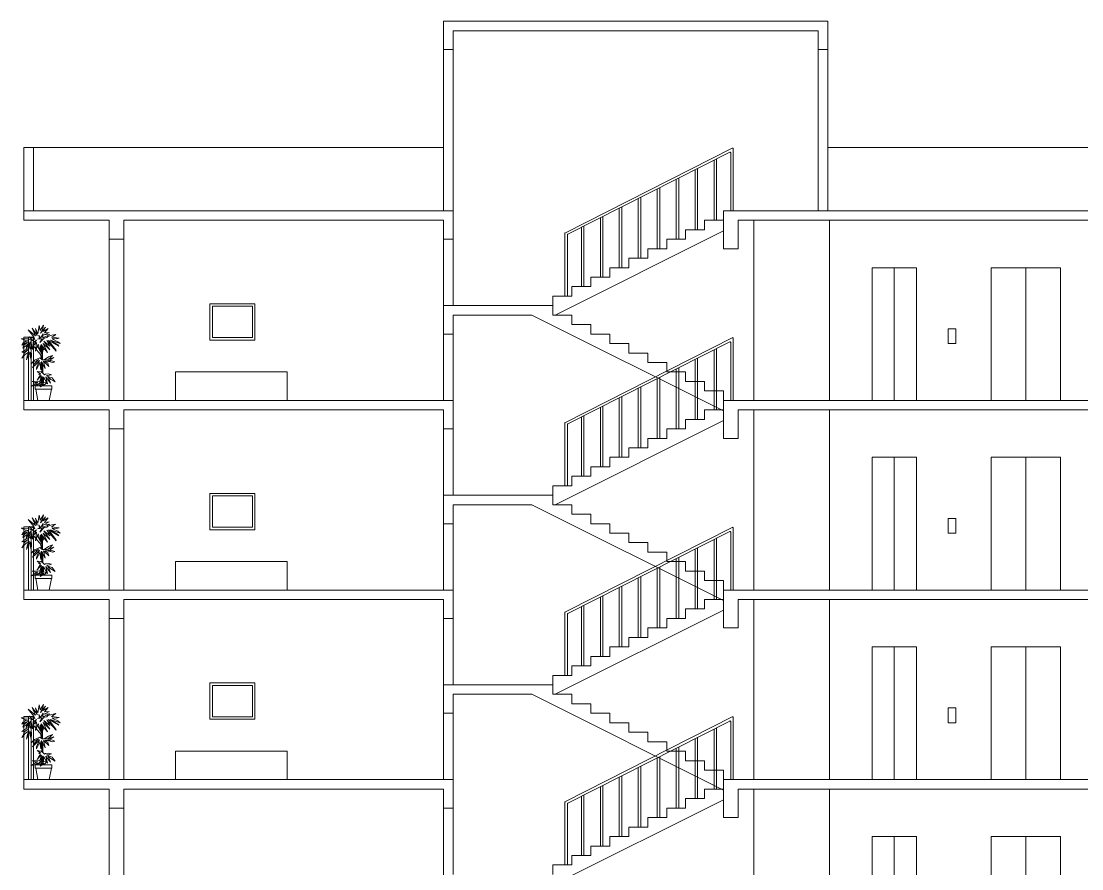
# Model space of a CAD drawing. Header units: inches. Extents: x 1090 to 1325, y 2 to 154.
# Drawn here: x 1288.88 to 1305.67, y 140.8 to 154.21 of the extents above; entities that cross this region are included whole.
import ezdxf

# ---------------------------------------------------------------- set-up
doc = ezdxf.new("R2010")
doc.units = ezdxf.units.IN
doc.header["$MEASUREMENT"] = 0
for name, color, linetype, lineweight in [('elev 1', 252, 'Continuous', 9), ('elev 2', 251, 'Continuous', 13), ('FUR', 250, 'Continuous', 9), ('walls', 250, 'Continuous', 18)]:
    doc.layers.add(name, color=color, linetype=linetype, lineweight=lineweight)
doc.layers.add('TREE', color=104, linetype='Continuous', lineweight=5, transparency=0.2)

msp = doc.modelspace()

# ---------------------------------------------------------------- linework, layer by layer
at = {"layer": 'elev 1'}
for p, q in [((1300.14, 152.205), (1297.497, 150.866)), ((1300.1, 152.14), (1297.537, 150.841)), ((1300.115, 151.213), (1300.115, 152.131)), ((1300.155, 151.213), (1300.155, 152.196)), ((1299.851, 151.063), (1299.851, 152.014)), ((1299.891, 151.063), (1299.891, 152.034)), ((1299.551, 150.913), (1299.551, 151.862)), ((1299.591, 150.913), (1299.591, 151.882)), ((1299.251, 150.763), (1299.251, 151.71)), ((1299.291, 150.763), (1299.291, 151.73)), ((1298.691, 150.463), (1298.691, 151.426)), ((1298.951, 150.613), (1298.951, 151.558)), ((1298.991, 150.613), (1298.991, 151.578)), ((1298.351, 150.313), (1298.351, 151.254)), ((1298.391, 150.313), (1298.391, 151.274)), ((1298.651, 150.463), (1298.651, 151.406)), ((1298.051, 150.163), (1298.051, 151.102)), ((1298.091, 150.163), (1298.091, 151.122)), ((1300, 151.063), (1300, 151.213)), ((1297.751, 150.013), (1297.751, 150.95)), ((1297.791, 150.013), (1297.791, 150.97)), ((1299.701, 150.913), (1299.701, 151.063)), ((1299.701, 151.063), (1300, 151.063)), ((1300.48, 151.063), (1300.48, 148.213)), ((1301.68, 151.063), (1301.68, 148.213)), ((1300, 150.894), (1297.337, 149.563)), ((1297.491, 149.863), (1297.491, 150.857)), ((1297.531, 149.863), (1297.531, 150.832)), ((1299.101, 150.613), (1299.101, 150.763)), ((1299.101, 150.763), (1299.401, 150.763)), ((1299.401, 150.763), (1299.401, 150.913)), ((1299.401, 150.913), (1299.701, 150.913)), ((1298.801, 150.463), (1298.801, 150.613)), ((1298.801, 150.613), (1299.101, 150.613)), ((1298.501, 150.313), (1298.501, 150.463)), ((1298.501, 150.463), (1298.801, 150.463)), ((1298.201, 150.163), (1298.201, 150.313)), ((1298.201, 150.313), (1298.501, 150.313)), ((1302.703, 150.313), (1302.703, 148.213)), ((1304.787, 150.313), (1304.787, 148.213)), ((1297.901, 150.013), (1297.901, 150.163)), ((1297.901, 150.163), (1298.201, 150.163)), ((1297.601, 149.863), (1297.601, 150.013)), ((1297.601, 150.013), (1297.901, 150.013)), ((1297.301, 149.713), (1297.301, 149.863)), ((1297.301, 149.863), (1297.601, 149.863)), ((1289.002, 149.213), (1289.002, 148.213)), ((1289.042, 149.213), (1289.042, 148.213)), ((1300.14, 149.205), (1297.497, 147.866)), ((1300.1, 149.14), (1297.537, 147.841)), ((1300.115, 148.213), (1300.115, 149.131)), ((1300.155, 148.213), (1300.155, 149.196)), ((1299.851, 148.063), (1299.851, 149.014)), ((1299.891, 148.063), (1299.891, 149.034)), ((1299.551, 147.913), (1299.551, 148.862)), ((1299.591, 147.913), (1299.591, 148.882)), ((1298.991, 147.613), (1298.991, 148.578)), ((1299.251, 147.763), (1299.251, 148.71)), ((1299.291, 147.763), (1299.291, 148.73)), ((1298.651, 147.463), (1298.651, 148.406)), ((1298.691, 147.463), (1298.691, 148.426)), ((1298.951, 147.613), (1298.951, 148.558)), ((1298.351, 147.313), (1298.351, 148.254)), ((1298.391, 147.313), (1298.391, 148.274)), ((1298.051, 147.163), (1298.051, 148.102)), ((1298.091, 147.163), (1298.091, 148.122)), ((1299.701, 147.913), (1299.701, 148.063)), ((1299.701, 148.063), (1300, 148.063)), ((1300, 148.063), (1300, 148.213)), ((1300.48, 148.063), (1300.48, 145.213)), ((1301.68, 148.063), (1301.68, 145.213)), ((1300, 147.894), (1297.337, 146.563)), ((1297.751, 147.013), (1297.751, 147.95)), ((1297.791, 147.013), (1297.791, 147.97)), ((1299.401, 147.763), (1299.401, 147.913)), ((1299.401, 147.913), (1299.701, 147.913)), ((1297.491, 146.863), (1297.491, 147.857)), ((1297.531, 146.863), (1297.531, 147.832)), ((1299.101, 147.613), (1299.101, 147.763)), ((1299.101, 147.763), (1299.401, 147.763)), ((1298.801, 147.463), (1298.801, 147.613)), ((1298.801, 147.613), (1299.101, 147.613)), ((1298.501, 147.313), (1298.501, 147.463)), ((1298.501, 147.463), (1298.801, 147.463)), ((1298.201, 147.163), (1298.201, 147.313)), ((1298.201, 147.313), (1298.501, 147.313)), ((1302.703, 147.313), (1302.703, 145.213)), ((1304.787, 147.313), (1304.787, 145.213)), ((1297.901, 147.013), (1297.901, 147.163)), ((1297.901, 147.163), (1298.201, 147.163)), ((1297.601, 146.863), (1297.601, 147.013)), ((1297.601, 147.013), (1297.901, 147.013)), ((1297.301, 146.713), (1297.301, 146.863)), ((1297.301, 146.863), (1297.601, 146.863)), ((1289.002, 146.213), (1289.002, 145.213)), ((1289.042, 146.213), (1289.042, 145.213)), ((1300.14, 146.205), (1297.497, 144.866)), ((1300.1, 146.14), (1297.537, 144.841)), ((1300.115, 145.213), (1300.115, 146.131)), ((1300.155, 145.213), (1300.155, 146.196)), ((1299.591, 144.913), (1299.591, 145.882)), ((1299.851, 145.063), (1299.851, 146.014)), ((1299.891, 145.063), (1299.891, 146.034)), ((1299.251, 144.763), (1299.251, 145.71)), ((1299.291, 144.763), (1299.291, 145.73)), ((1299.551, 144.913), (1299.551, 145.862)), ((1298.951, 144.613), (1298.951, 145.558)), ((1298.991, 144.613), (1298.991, 145.578)), ((1298.651, 144.463), (1298.651, 145.406)), ((1298.691, 144.463), (1298.691, 145.426)), ((1298.351, 144.313), (1298.351, 145.254)), ((1298.391, 144.313), (1298.391, 145.274)), ((1300, 145.063), (1300, 145.213)), ((1298.051, 144.163), (1298.051, 145.102)), ((1298.091, 144.163), (1298.091, 145.122)), ((1299.701, 144.913), (1299.701, 145.063)), ((1299.701, 145.063), (1300, 145.063)), ((1300.48, 145.063), (1300.48, 142.213)), ((1301.68, 145.063), (1301.68, 142.213)), ((1300, 144.894), (1297.337, 143.563)), ((1297.751, 144.013), (1297.751, 144.95)), ((1297.791, 144.013), (1297.791, 144.97)), ((1299.401, 144.763), (1299.401, 144.913)), ((1299.401, 144.913), (1299.701, 144.913)), ((1297.491, 143.863), (1297.491, 144.857)), ((1297.531, 143.863), (1297.531, 144.832)), ((1299.101, 144.613), (1299.101, 144.763)), ((1299.101, 144.763), (1299.401, 144.763)), ((1298.801, 144.463), (1298.801, 144.613)), ((1298.801, 144.613), (1299.101, 144.613)), ((1298.501, 144.313), (1298.501, 144.463)), ((1298.501, 144.463), (1298.801, 144.463)), ((1298.201, 144.163), (1298.201, 144.313)), ((1298.201, 144.313), (1298.501, 144.313)), ((1302.703, 144.313), (1302.703, 142.213)), ((1304.787, 144.313), (1304.787, 142.213)), ((1297.901, 144.013), (1297.901, 144.163)), ((1297.901, 144.163), (1298.201, 144.163)), ((1297.301, 143.713), (1297.301, 143.863)), ((1297.301, 143.863), (1297.601, 143.863)), ((1297.601, 143.863), (1297.601, 144.013)), ((1297.601, 144.013), (1297.901, 144.013)), ((1289.002, 143.213), (1289.002, 142.213)), ((1289.042, 143.213), (1289.042, 142.213)), ((1300.14, 143.205), (1297.497, 141.866)), ((1300.155, 142.213), (1300.155, 143.196)), ((1300.1, 143.14), (1297.537, 141.841)), ((1299.891, 142.063), (1299.891, 143.034)), ((1300.115, 142.213), (1300.115, 143.131)), ((1299.551, 141.913), (1299.551, 142.862)), ((1299.591, 141.913), (1299.591, 142.882)), ((1299.851, 142.063), (1299.851, 143.014)), ((1299.251, 141.763), (1299.251, 142.71)), ((1299.291, 141.763), (1299.291, 142.73)), ((1298.951, 141.613), (1298.951, 142.558)), ((1298.991, 141.613), (1298.991, 142.578)), ((1298.651, 141.463), (1298.651, 142.406)), ((1298.691, 141.463), (1298.691, 142.426)), ((1298.351, 141.313), (1298.351, 142.254)), ((1298.391, 141.313), (1298.391, 142.274)), ((1300, 142.063), (1300, 142.213)), ((1298.051, 141.163), (1298.051, 142.102)), ((1298.091, 141.163), (1298.091, 142.122)), ((1299.701, 141.913), (1299.701, 142.063)), ((1299.701, 142.063), (1300, 142.063)), ((1300.48, 142.063), (1300.48, 139.213)), ((1301.68, 142.063), (1301.68, 139.213)), ((1300, 141.894), (1297.337, 140.563)), ((1297.491, 140.863), (1297.491, 141.857)), ((1297.751, 141.013), (1297.751, 141.95)), ((1297.791, 141.013), (1297.791, 141.97)), ((1299.401, 141.763), (1299.401, 141.913)), ((1299.401, 141.913), (1299.701, 141.913)), ((1297.531, 140.863), (1297.531, 141.832)), ((1299.101, 141.613), (1299.101, 141.763)), ((1299.101, 141.763), (1299.401, 141.763)), ((1298.801, 141.463), (1298.801, 141.613)), ((1298.801, 141.613), (1299.101, 141.613)), ((1298.501, 141.313), (1298.501, 141.463)), ((1298.501, 141.463), (1298.801, 141.463)), ((1298.201, 141.163), (1298.201, 141.313)), ((1298.201, 141.313), (1298.501, 141.313)), ((1302.703, 141.313), (1302.703, 139.213)), ((1304.787, 141.313), (1304.787, 139.213)), ((1297.601, 140.863), (1297.601, 141.013)), ((1297.601, 141.013), (1297.901, 141.013)), ((1297.901, 141.013), (1297.901, 141.163)), ((1297.901, 141.163), (1298.201, 141.163)), ((1297.301, 140.713), (1297.301, 140.863)), ((1297.301, 140.863), (1297.601, 140.863))]:
    msp.add_line(p, q, dxfattribs=at)
for points in [[(1303.053, 148.213), (1303.053, 150.313), (1302.353, 150.313), (1302.353, 148.213)], [(1305.337, 148.213), (1305.337, 150.313), (1304.237, 150.313), (1304.237, 148.213)], [(1303.053, 145.213), (1303.053, 147.313), (1302.353, 147.313), (1302.353, 145.213)], [(1305.337, 145.213), (1305.337, 147.313), (1304.237, 147.313), (1304.237, 145.213)], [(1303.053, 142.213), (1303.053, 144.313), (1302.353, 144.313), (1302.353, 142.213)], [(1305.337, 142.213), (1305.337, 144.313), (1304.237, 144.313), (1304.237, 142.213)], [(1303.053, 139.213), (1303.053, 141.313), (1302.353, 141.313), (1302.353, 139.213)], [(1305.337, 139.213), (1305.337, 141.313), (1304.237, 141.313), (1304.237, 139.213)]]:
    msp.add_lwpolyline(points, dxfattribs=at)
for points in [[(1303.559, 149.113), (1303.676, 149.113), (1303.676, 149.347), (1303.559, 149.347)], [(1303.559, 146.113), (1303.676, 146.113), (1303.676, 146.347), (1303.559, 146.347)], [(1303.559, 143.113), (1303.676, 143.113), (1303.676, 143.347), (1303.559, 143.347)]]:
    msp.add_lwpolyline(points, close=True, dxfattribs=at)
for centre, start, end in [((1300.105, 152.131), 0, 116.8809), ((1300.145, 152.196), 0, 116.8809), ((1297.501, 150.857), 116.8809, 180), ((1297.541, 150.832), 116.8809, 180), ((1300.105, 149.131), 0, 116.8809), ((1300.145, 149.196), 0, 116.8809), ((1297.501, 147.857), 116.8809, 180), ((1297.541, 147.832), 116.8809, 180), ((1300.105, 146.131), 0, 116.8809), ((1300.145, 146.196), 0, 116.8809), ((1297.501, 144.857), 116.8809, 180), ((1297.541, 144.832), 116.8809, 180), ((1300.145, 143.196), 0, 116.8809), ((1300.105, 143.131), 0, 116.8809), ((1297.501, 141.857), 116.8809, 180), ((1297.541, 141.832), 116.8809, 180)]:
    msp.add_arc(centre, 0.01, start, end, dxfattribs=at)
at = {"layer": 'elev 2'}
for p, q in [((1289.077, 152.213), (1295.571, 152.213)), ((1322.162, 152.213), (1301.65, 152.213))]:
    msp.add_line(p, q, dxfattribs=at)
at = {"layer": 'FUR'}
for p, q in [((1291.324, 148.213), (1291.324, 148.663)), ((1291.324, 148.663), (1293.092, 148.663)), ((1293.092, 148.663), (1293.092, 148.213)), ((1291.324, 145.213), (1291.324, 145.663)), ((1291.324, 145.663), (1293.092, 145.663)), ((1293.092, 145.663), (1293.092, 145.213)), ((1291.324, 142.213), (1291.324, 142.663)), ((1291.324, 142.663), (1293.092, 142.663)), ((1293.092, 142.663), (1293.092, 142.213))]:
    msp.add_line(p, q, dxfattribs=at)
for points in [[(1292.584, 149.168), (1291.87, 149.168), (1291.87, 149.743), (1292.584, 149.743)], [(1292.544, 149.208), (1291.91, 149.208), (1291.91, 149.703), (1292.544, 149.703)], [(1292.584, 146.168), (1291.87, 146.168), (1291.87, 146.743), (1292.584, 146.743)], [(1292.544, 146.208), (1291.91, 146.208), (1291.91, 146.703), (1292.544, 146.703)], [(1292.584, 143.168), (1291.87, 143.168), (1291.87, 143.743), (1292.584, 143.743)], [(1292.544, 143.208), (1291.91, 143.208), (1291.91, 143.703), (1292.544, 143.703)]]:
    msp.add_lwpolyline(points, close=True, dxfattribs=at)
at = {"layer": 'TREE'}
for points in [[(1289.215, 149.19), (1289.141, 149.181), (1289.175, 149.195), (1289.163, 149.246), (1289.191, 149.197), (1289.232, 149.266), (1289.225, 149.205), (1289.338, 149.254), (1289.248, 149.251), (1289.328, 149.29), (1289.252, 149.284), (1289.309, 149.353), (1289.23, 149.306), (1289.268, 149.373), (1289.192, 149.277), (1289.225, 149.353), (1289.238, 149.404), (1289.183, 149.318), (1289.169, 149.396), (1289.15, 149.269), (1289.111, 149.349), (1289.138, 149.238), (1289.114, 149.273), (1289.058, 149.357), (1289.11, 149.234), (1288.993, 149.33), (1289.085, 149.218), (1289.101, 149.179), (1289.052, 149.213), (1289.011, 149.22), (1289.081, 149.152), (1289.002, 149.187), (1288.909, 149.19), (1288.885, 149.19), (1288.944, 149.164), (1288.998, 149.156), (1288.953, 149.147), (1288.912, 149.117), (1288.893, 149.089), (1288.945, 149.117), (1288.984, 149.135), (1288.923, 149.075), (1288.911, 149.042), (1288.974, 149.088), (1288.991, 149.108), (1288.973, 149.074), (1288.964, 149.036), (1289.034, 149.14), (1289.014, 149.077), (1289.024, 149.026), (1289.033, 149.052), (1289.037, 149.062), (1289.042, 149.133), (1289.051, 149.05), (1289.065, 149.017), (1289.073, 149.129), (1289.126, 149.165), (1289.086, 149.089), (1289.128, 149.127), (1289.112, 148.992), (1289.154, 149.103), (1289.192, 148.98), (1289.189, 149.081), (1289.245, 149.011), (1289.199, 149.098), (1289.301, 148.969), (1289.23, 149.115), (1289.34, 149.011), (1289.245, 149.15), (1289.339, 149.07), (1289.291, 149.162), (1289.328, 149.118), (1289.438, 148.994), (1289.43, 149.014), (1289.316, 149.163), (1289.481, 149.073), (1289.463, 149.09), (1289.412, 149.124), (1289.347, 149.167), (1289.438, 149.134), (1289.503, 149.113), (1289.463, 149.142), (1289.393, 149.175), (1289.373, 149.191), (1289.445, 149.187), (1289.483, 149.198), (1289.364, 149.212), (1289.396, 149.232), (1289.435, 149.257), (1289.37, 149.246), (1289.305, 149.226), (1289.288, 149.208), (1289.248, 149.2), (1289.181, 149.127)], [(1289.044, 149.005), (1289.033, 149.052), (1289.024, 149.026), (1289.019, 149.05), (1288.971, 149.026), (1288.895, 148.975), (1288.936, 148.979), (1288.996, 149.014), (1288.944, 148.973), (1288.893, 148.881), (1288.952, 148.946), (1289.008, 148.984), (1288.984, 148.934), (1288.968, 148.856), (1289, 148.926), (1289.027, 148.974), (1289.027, 148.911), (1289.04, 148.857), (1289.047, 148.931)], [(1289.399, 148.892), (1289.307, 148.861), (1289.336, 148.883), (1289.379, 148.926), (1289.318, 148.902), (1289.25, 148.857), (1289.29, 148.857), (1289.347, 148.833), (1289.297, 148.833), (1289.383, 148.813), (1289.418, 148.821), (1289.336, 148.851)], [(1289.33, 148.612), (1289.366, 148.62), (1289.309, 148.634), (1289.268, 148.628), (1289.252, 148.618), (1289.224, 148.649), (1289.196, 148.663), (1289.138, 148.672), (1289.189, 148.635), (1289.158, 148.631), (1289.189, 148.618), (1289.156, 148.571), (1289.136, 148.532), (1289.175, 148.574), (1289.206, 148.601), (1289.193, 148.565), (1289.177, 148.514), (1289.18, 148.512), (1289.219, 148.579), (1289.227, 148.59), (1289.226, 148.554), (1289.235, 148.492), (1289.245, 148.58), (1289.269, 148.528), (1289.3, 148.476), (1289.272, 148.587), (1289.304, 148.542), (1289.349, 148.488), (1289.327, 148.542), (1289.305, 148.584), (1289.352, 148.546), (1289.421, 148.505), (1289.375, 148.568), (1289.321, 148.588), (1289.283, 148.605)], [(1289.286, 148.493), (1289.236, 148.5), (1289.235, 148.492), (1289.234, 148.501), (1289.213, 148.485), (1289.172, 148.516), (1289.056, 148.51), (1289.108, 148.495), (1289.149, 148.495), (1289.103, 148.477), (1289.05, 148.439), (1289.098, 148.447), (1289.145, 148.476), (1289.139, 148.45), (1289.184, 148.496), (1289.182, 148.48), (1289.173, 148.45), (1289.218, 148.476), (1289.241, 148.475), (1289.185, 148.427), (1289.229, 148.446), (1289.258, 148.464)], [(1289.37, 148.446), (1289.229, 148.446), (1289.185, 148.427), (1289.208, 148.446), (1289.107, 148.446), (1289.107, 148.393), (1289.37, 148.393)], [(1289.362, 148.393), (1289.116, 148.393), (1289.15, 148.213), (1289.328, 148.213)], [(1289.215, 146.19), (1289.141, 146.181), (1289.175, 146.195), (1289.163, 146.246), (1289.191, 146.197), (1289.232, 146.266), (1289.225, 146.205), (1289.338, 146.254), (1289.248, 146.251), (1289.328, 146.29), (1289.252, 146.284), (1289.309, 146.353), (1289.23, 146.306), (1289.268, 146.373), (1289.192, 146.277), (1289.225, 146.353), (1289.238, 146.404), (1289.183, 146.318), (1289.169, 146.396), (1289.15, 146.269), (1289.111, 146.349), (1289.138, 146.238), (1289.114, 146.273), (1289.058, 146.357), (1289.11, 146.234), (1288.993, 146.33), (1289.085, 146.218), (1289.101, 146.179), (1289.052, 146.213), (1289.011, 146.22), (1289.081, 146.152), (1289.002, 146.187), (1288.909, 146.19), (1288.885, 146.19), (1288.944, 146.164), (1288.998, 146.156), (1288.953, 146.147), (1288.912, 146.117), (1288.893, 146.089), (1288.945, 146.117), (1288.984, 146.135), (1288.923, 146.075), (1288.911, 146.042), (1288.974, 146.088), (1288.991, 146.108), (1288.973, 146.074), (1288.964, 146.036), (1289.034, 146.14), (1289.014, 146.077), (1289.024, 146.026), (1289.033, 146.052), (1289.037, 146.062), (1289.042, 146.133), (1289.051, 146.05), (1289.065, 146.017), (1289.073, 146.129), (1289.126, 146.165), (1289.086, 146.089), (1289.128, 146.127), (1289.112, 145.992), (1289.154, 146.103), (1289.192, 145.98), (1289.189, 146.081), (1289.245, 146.011), (1289.199, 146.098), (1289.301, 145.969), (1289.23, 146.115), (1289.34, 146.011), (1289.245, 146.15), (1289.339, 146.07), (1289.291, 146.162), (1289.328, 146.118), (1289.438, 145.994), (1289.43, 146.014), (1289.316, 146.163), (1289.481, 146.073), (1289.463, 146.09), (1289.412, 146.124), (1289.347, 146.167), (1289.438, 146.134), (1289.503, 146.113), (1289.463, 146.142), (1289.393, 146.175), (1289.373, 146.191), (1289.445, 146.187), (1289.483, 146.198), (1289.364, 146.212), (1289.396, 146.232), (1289.435, 146.257), (1289.37, 146.246), (1289.305, 146.226), (1289.288, 146.208), (1289.248, 146.2), (1289.181, 146.127)], [(1289.044, 146.005), (1289.033, 146.052), (1289.024, 146.026), (1289.019, 146.05), (1288.971, 146.026), (1288.895, 145.975), (1288.936, 145.979), (1288.996, 146.014), (1288.944, 145.973), (1288.893, 145.881), (1288.952, 145.946), (1289.008, 145.984), (1288.984, 145.934), (1288.968, 145.856), (1289, 145.926), (1289.027, 145.974), (1289.027, 145.911), (1289.04, 145.857), (1289.047, 145.931)], [(1289.399, 145.892), (1289.307, 145.861), (1289.336, 145.883), (1289.379, 145.926), (1289.318, 145.902), (1289.25, 145.857), (1289.29, 145.857), (1289.347, 145.833), (1289.297, 145.833), (1289.383, 145.813), (1289.418, 145.821), (1289.336, 145.851)], [(1289.33, 145.612), (1289.366, 145.62), (1289.309, 145.634), (1289.268, 145.628), (1289.252, 145.618), (1289.224, 145.649), (1289.196, 145.663), (1289.138, 145.672), (1289.189, 145.635), (1289.158, 145.631), (1289.189, 145.618), (1289.156, 145.571), (1289.136, 145.532), (1289.175, 145.574), (1289.206, 145.601), (1289.193, 145.565), (1289.177, 145.514), (1289.18, 145.512), (1289.219, 145.579), (1289.227, 145.59), (1289.226, 145.554), (1289.235, 145.492), (1289.245, 145.58), (1289.269, 145.528), (1289.3, 145.476), (1289.272, 145.587), (1289.304, 145.542), (1289.349, 145.488), (1289.327, 145.542), (1289.305, 145.584), (1289.352, 145.546), (1289.421, 145.505), (1289.375, 145.568), (1289.321, 145.588), (1289.283, 145.605)], [(1289.286, 145.493), (1289.236, 145.5), (1289.235, 145.492), (1289.234, 145.501), (1289.213, 145.485), (1289.172, 145.516), (1289.056, 145.51), (1289.108, 145.495), (1289.149, 145.495), (1289.103, 145.477), (1289.05, 145.439), (1289.098, 145.447), (1289.145, 145.476), (1289.139, 145.45), (1289.184, 145.496), (1289.182, 145.48), (1289.173, 145.45), (1289.218, 145.476), (1289.241, 145.475), (1289.185, 145.427), (1289.229, 145.446), (1289.258, 145.464)], [(1289.37, 145.446), (1289.229, 145.446), (1289.185, 145.427), (1289.208, 145.446), (1289.107, 145.446), (1289.107, 145.393), (1289.37, 145.393)], [(1289.362, 145.393), (1289.116, 145.393), (1289.15, 145.213), (1289.328, 145.213)], [(1289.215, 143.19), (1289.141, 143.181), (1289.175, 143.195), (1289.163, 143.246), (1289.191, 143.197), (1289.232, 143.266), (1289.225, 143.205), (1289.338, 143.254), (1289.248, 143.251), (1289.328, 143.29), (1289.252, 143.284), (1289.309, 143.353), (1289.23, 143.306), (1289.268, 143.373), (1289.192, 143.277), (1289.225, 143.353), (1289.238, 143.404), (1289.183, 143.318), (1289.169, 143.396), (1289.15, 143.269), (1289.111, 143.349), (1289.138, 143.238), (1289.114, 143.273), (1289.058, 143.357), (1289.11, 143.234), (1288.993, 143.33), (1289.085, 143.218), (1289.101, 143.179), (1289.052, 143.213), (1289.011, 143.22), (1289.081, 143.152), (1289.002, 143.187), (1288.909, 143.19), (1288.885, 143.19), (1288.944, 143.164), (1288.998, 143.156), (1288.953, 143.147), (1288.912, 143.117), (1288.893, 143.089), (1288.945, 143.117), (1288.984, 143.135), (1288.923, 143.075), (1288.911, 143.042), (1288.974, 143.088), (1288.991, 143.108), (1288.973, 143.074), (1288.964, 143.036), (1289.034, 143.14), (1289.014, 143.077), (1289.024, 143.026), (1289.033, 143.052), (1289.037, 143.062), (1289.042, 143.133), (1289.051, 143.05), (1289.065, 143.017), (1289.073, 143.129), (1289.126, 143.165), (1289.086, 143.089), (1289.128, 143.127), (1289.112, 142.992), (1289.154, 143.103), (1289.192, 142.98), (1289.189, 143.081), (1289.245, 143.011), (1289.199, 143.098), (1289.301, 142.969), (1289.23, 143.115), (1289.34, 143.011), (1289.245, 143.15), (1289.339, 143.07), (1289.291, 143.162), (1289.328, 143.118), (1289.438, 142.994), (1289.43, 143.014), (1289.316, 143.163), (1289.481, 143.073), (1289.463, 143.09), (1289.412, 143.124), (1289.347, 143.167), (1289.438, 143.134), (1289.503, 143.113), (1289.463, 143.142), (1289.393, 143.175), (1289.373, 143.191), (1289.445, 143.187), (1289.483, 143.198), (1289.364, 143.212), (1289.396, 143.232), (1289.435, 143.257), (1289.37, 143.246), (1289.305, 143.226), (1289.288, 143.208), (1289.248, 143.2), (1289.181, 143.127)], [(1289.044, 143.005), (1289.033, 143.052), (1289.024, 143.026), (1289.019, 143.05), (1288.971, 143.026), (1288.895, 142.975), (1288.936, 142.979), (1288.996, 143.014), (1288.944, 142.973), (1288.893, 142.881), (1288.952, 142.946), (1289.008, 142.984), (1288.984, 142.934), (1288.968, 142.856), (1289, 142.926), (1289.027, 142.974), (1289.027, 142.911), (1289.04, 142.857), (1289.047, 142.931)], [(1289.399, 142.892), (1289.307, 142.861), (1289.336, 142.883), (1289.379, 142.926), (1289.318, 142.902), (1289.25, 142.857), (1289.29, 142.857), (1289.347, 142.833), (1289.297, 142.833), (1289.383, 142.813), (1289.418, 142.821), (1289.336, 142.851)], [(1289.33, 142.612), (1289.366, 142.62), (1289.309, 142.634), (1289.268, 142.628), (1289.252, 142.618), (1289.224, 142.649), (1289.196, 142.663), (1289.138, 142.672), (1289.189, 142.635), (1289.158, 142.631), (1289.189, 142.618), (1289.156, 142.571), (1289.136, 142.532), (1289.175, 142.574), (1289.206, 142.601), (1289.193, 142.565), (1289.177, 142.514), (1289.18, 142.512), (1289.219, 142.579), (1289.227, 142.59), (1289.226, 142.554), (1289.235, 142.492), (1289.245, 142.58), (1289.269, 142.528), (1289.3, 142.476), (1289.272, 142.587), (1289.304, 142.542), (1289.349, 142.488), (1289.327, 142.542), (1289.305, 142.584), (1289.352, 142.546), (1289.421, 142.505), (1289.375, 142.568), (1289.321, 142.588), (1289.283, 142.605)], [(1289.286, 142.493), (1289.236, 142.5), (1289.235, 142.492), (1289.234, 142.501), (1289.213, 142.485), (1289.172, 142.516), (1289.056, 142.51), (1289.108, 142.495), (1289.149, 142.495), (1289.103, 142.477), (1289.05, 142.439), (1289.098, 142.447), (1289.145, 142.476), (1289.139, 142.45), (1289.184, 142.496), (1289.182, 142.48), (1289.173, 142.45), (1289.218, 142.476), (1289.241, 142.475), (1289.185, 142.427), (1289.229, 142.446), (1289.258, 142.464)], [(1289.37, 142.446), (1289.229, 142.446), (1289.185, 142.427), (1289.208, 142.446), (1289.107, 142.446), (1289.107, 142.393), (1289.37, 142.393)], [(1289.362, 142.393), (1289.116, 142.393), (1289.15, 142.213), (1289.328, 142.213)]]:
    msp.add_lwpolyline(points, close=True, dxfattribs=at)
for points in [[(1289.069, 149.087), (1289.117, 149.029)], [(1289.096, 149.145), (1289.106, 149.127)], [(1289.113, 149.114), (1289.124, 149.094)], [(1289.14, 149.067), (1289.21, 148.943)], [(1288.971, 149.026), (1288.895, 148.975), (1288.936, 148.979), (1288.996, 149.014), (1288.944, 148.973), (1288.893, 148.881), (1288.952, 148.946), (1289.008, 148.984), (1288.984, 148.934), (1288.968, 148.856), (1289, 148.926), (1289.027, 148.974), (1289.027, 148.911), (1289.04, 148.857), (1289.047, 148.931), (1289.044, 149.005)], [(1289.123, 149.021), (1289.169, 148.965), (1289.192, 148.942), (1289.204, 148.868)], [(1289.206, 149.06), (1289.213, 148.861)], [(1289.212, 149.052), (1289.214, 148.86)], [(1289.229, 149.031), (1289.224, 148.942), (1289.222, 148.857)], [(1289.218, 148.857), (1289.181, 148.886), (1289.095, 148.848), (1289.049, 148.799), (1289.159, 148.861), (1289.095, 148.792), (1289.062, 148.732), (1289.115, 148.783), (1289.175, 148.843), (1289.128, 148.73), (1289.128, 148.703), (1289.187, 148.817), (1289.182, 148.776), (1289.194, 148.698), (1289.207, 148.83), (1289.264, 148.717), (1289.235, 148.833), (1289.324, 148.752), (1289.306, 148.802), (1289.261, 148.834), (1289.347, 148.833), (1289.29, 148.857), (1289.218, 148.857)], [(1289.214, 148.816), (1289.21, 148.656)], [(1289.22, 148.805), (1289.22, 148.651)], [(1289.229, 148.786), (1289.227, 148.646)], [(1289.22, 148.58), (1289.221, 148.491)], [(1289.225, 148.587), (1289.223, 148.493)], [(1289.208, 148.559), (1289.206, 148.491)], [(1289.069, 146.087), (1289.117, 146.029)], [(1289.096, 146.145), (1289.106, 146.127)], [(1289.113, 146.114), (1289.124, 146.094)], [(1289.14, 146.067), (1289.21, 145.943)], [(1289.206, 146.06), (1289.213, 145.861)], [(1289.212, 146.052), (1289.214, 145.86)], [(1288.971, 146.026), (1288.895, 145.975), (1288.936, 145.979), (1288.996, 146.014), (1288.944, 145.973), (1288.893, 145.881), (1288.952, 145.946), (1289.008, 145.984), (1288.984, 145.934), (1288.968, 145.856), (1289, 145.926), (1289.027, 145.974), (1289.027, 145.911), (1289.04, 145.857), (1289.047, 145.931), (1289.044, 146.005)], [(1289.218, 145.857), (1289.181, 145.886), (1289.095, 145.848), (1289.049, 145.799), (1289.159, 145.861), (1289.095, 145.792), (1289.062, 145.732), (1289.115, 145.783), (1289.175, 145.843), (1289.128, 145.73), (1289.128, 145.703), (1289.187, 145.817), (1289.182, 145.776), (1289.194, 145.698), (1289.207, 145.83), (1289.264, 145.717), (1289.235, 145.833), (1289.324, 145.752), (1289.306, 145.802), (1289.261, 145.834), (1289.347, 145.833), (1289.29, 145.857), (1289.218, 145.857)], [(1289.123, 146.021), (1289.169, 145.965), (1289.192, 145.942), (1289.204, 145.868)], [(1289.229, 146.031), (1289.224, 145.942), (1289.222, 145.857)], [(1289.214, 145.816), (1289.21, 145.656)], [(1289.22, 145.805), (1289.22, 145.651)], [(1289.229, 145.786), (1289.227, 145.646)], [(1289.208, 145.559), (1289.206, 145.491)], [(1289.22, 145.58), (1289.221, 145.491)], [(1289.225, 145.587), (1289.223, 145.493)], [(1288.971, 143.026), (1288.895, 142.975), (1288.936, 142.979), (1288.996, 143.014), (1288.944, 142.973), (1288.893, 142.881), (1288.952, 142.946), (1289.008, 142.984), (1288.984, 142.934), (1288.968, 142.856), (1289, 142.926), (1289.027, 142.974), (1289.027, 142.911), (1289.04, 142.857), (1289.047, 142.931), (1289.044, 143.005)], [(1289.069, 143.087), (1289.117, 143.029)], [(1289.096, 143.145), (1289.106, 143.127)], [(1289.113, 143.114), (1289.124, 143.094)], [(1289.14, 143.067), (1289.21, 142.943)], [(1289.206, 143.06), (1289.213, 142.861)], [(1289.212, 143.052), (1289.214, 142.86)], [(1289.229, 143.031), (1289.224, 142.942), (1289.222, 142.857)], [(1289.218, 142.857), (1289.181, 142.886), (1289.095, 142.848), (1289.049, 142.799), (1289.159, 142.861), (1289.095, 142.792), (1289.062, 142.732), (1289.115, 142.783), (1289.175, 142.843), (1289.128, 142.73), (1289.128, 142.703), (1289.187, 142.817), (1289.182, 142.776), (1289.194, 142.698), (1289.207, 142.83), (1289.264, 142.717), (1289.235, 142.833), (1289.324, 142.752), (1289.306, 142.802), (1289.261, 142.834), (1289.347, 142.833), (1289.29, 142.857), (1289.218, 142.857)], [(1289.123, 143.021), (1289.169, 142.965), (1289.192, 142.942), (1289.204, 142.868)], [(1289.214, 142.816), (1289.21, 142.656)], [(1289.22, 142.805), (1289.22, 142.651)], [(1289.229, 142.786), (1289.227, 142.646)], [(1289.208, 142.559), (1289.206, 142.491)], [(1289.22, 142.58), (1289.221, 142.491)], [(1289.225, 142.587), (1289.223, 142.493)]]:
    msp.add_lwpolyline(points, dxfattribs=at)
at = {"layer": 'walls'}
for p, q in [((1295.571, 151.213), (1295.571, 154.213)), ((1295.571, 154.213), (1301.65, 154.213)), ((1301.65, 151.213), (1301.65, 154.213)), ((1295.721, 151.213), (1295.721, 154.063)), ((1295.721, 154.063), (1301.5, 154.063)), ((1301.5, 151.213), (1301.5, 154.063)), ((1295.571, 153.763), (1295.721, 153.763)), ((1301.5, 153.763), (1301.65, 153.763)), ((1288.927, 151.213), (1288.927, 152.213)), ((1288.927, 152.213), (1289.077, 152.213)), ((1289.077, 152.213), (1289.077, 151.213)), ((1288.927, 151.213), (1295.721, 151.213)), ((1288.927, 151.063), (1288.927, 151.213)), ((1295.721, 151.213), (1295.721, 149.713)), ((1300, 151.213), (1322.312, 151.213)), ((1300.001, 151.213), (1300, 151.063)), ((1288.927, 151.063), (1290.277, 151.063)), ((1290.277, 148.213), (1290.277, 151.063)), ((1290.507, 151.063), (1295.571, 151.063)), ((1290.507, 148.213), (1290.507, 151.063)), ((1295.571, 151.063), (1295.571, 148.213)), ((1300, 151.063), (1300, 150.613)), ((1300.23, 151.063), (1315.517, 151.063)), ((1300.23, 151.063), (1300.23, 150.613)), ((1290.277, 150.763), (1290.507, 150.763)), ((1295.571, 150.763), (1295.721, 150.763)), ((1300, 150.613), (1300.23, 150.613)), ((1295.721, 149.713), (1295.571, 149.713)), ((1295.721, 149.713), (1297.301, 149.713)), ((1297.301, 149.713), (1297.301, 149.563)), ((1295.721, 149.563), (1295.721, 148.213)), ((1295.721, 149.563), (1296.966, 149.563)), ((1296.966, 149.563), (1300, 148.046)), ((1297.301, 149.563), (1297.601, 149.563)), ((1297.601, 149.563), (1297.601, 149.413)), ((1297.601, 149.413), (1297.901, 149.413)), ((1297.901, 149.413), (1297.901, 149.263)), ((1295.571, 149.263), (1295.721, 149.263)), ((1297.901, 149.263), (1298.201, 149.263)), ((1298.201, 149.263), (1298.201, 149.113)), ((1288.927, 148.213), (1288.927, 149.213)), ((1288.927, 149.213), (1289.077, 149.213)), ((1289.077, 149.213), (1289.077, 148.213)), ((1298.201, 149.113), (1298.501, 149.113)), ((1298.501, 149.113), (1298.501, 148.963)), ((1298.501, 148.963), (1298.801, 148.963)), ((1298.801, 148.963), (1298.801, 148.813)), ((1298.801, 148.813), (1299.101, 148.813)), ((1299.101, 148.813), (1299.101, 148.663)), ((1299.101, 148.663), (1299.401, 148.663)), ((1299.401, 148.663), (1299.401, 148.513)), ((1299.401, 148.513), (1299.701, 148.513)), ((1299.701, 148.513), (1299.701, 148.363)), ((1299.701, 148.363), (1300.001, 148.363)), ((1300.001, 148.363), (1300.001, 148.213)), ((1288.927, 148.213), (1295.721, 148.213)), ((1288.927, 148.063), (1288.927, 148.213)), ((1288.927, 148.063), (1290.277, 148.063)), ((1290.277, 145.213), (1290.277, 148.063)), ((1290.507, 148.063), (1295.571, 148.063)), ((1290.507, 145.213), (1290.507, 148.063)), ((1295.571, 148.063), (1295.571, 145.213)), ((1295.721, 148.213), (1295.721, 146.713)), ((1300, 148.213), (1322.312, 148.213)), ((1300.001, 148.213), (1300, 148.063)), ((1300, 148.063), (1300, 147.613)), ((1300.23, 148.063), (1315.517, 148.063)), ((1300.23, 148.063), (1300.23, 147.613)), ((1290.277, 147.763), (1290.507, 147.763)), ((1295.571, 147.763), (1295.721, 147.763)), ((1300, 147.613), (1300.23, 147.613)), ((1295.721, 146.713), (1295.571, 146.713)), ((1295.721, 146.713), (1297.301, 146.713)), ((1295.721, 146.563), (1295.721, 145.213)), ((1295.721, 146.563), (1296.966, 146.563)), ((1296.966, 146.563), (1300, 145.046)), ((1297.301, 146.713), (1297.301, 146.563)), ((1297.301, 146.563), (1297.601, 146.563)), ((1297.601, 146.563), (1297.601, 146.413)), ((1297.601, 146.413), (1297.901, 146.413)), ((1297.901, 146.413), (1297.901, 146.263)), ((1288.927, 145.213), (1288.927, 146.213)), ((1288.927, 146.213), (1289.077, 146.213)), ((1289.077, 146.213), (1289.077, 145.213)), ((1295.571, 146.263), (1295.721, 146.263)), ((1297.901, 146.263), (1298.201, 146.263)), ((1298.201, 146.263), (1298.201, 146.113)), ((1298.201, 146.113), (1298.501, 146.113)), ((1298.501, 146.113), (1298.501, 145.963)), ((1298.501, 145.963), (1298.801, 145.963)), ((1298.801, 145.963), (1298.801, 145.813)), ((1298.801, 145.813), (1299.101, 145.813)), ((1299.101, 145.813), (1299.101, 145.663)), ((1299.101, 145.663), (1299.401, 145.663)), ((1299.401, 145.663), (1299.401, 145.513)), ((1299.401, 145.513), (1299.701, 145.513)), ((1299.701, 145.513), (1299.701, 145.363)), ((1288.927, 145.213), (1295.721, 145.213)), ((1288.927, 145.063), (1288.927, 145.213)), ((1295.721, 145.213), (1295.721, 143.713)), ((1299.701, 145.363), (1300.001, 145.363)), ((1300, 145.213), (1322.312, 145.213)), ((1300.001, 145.213), (1300, 145.063)), ((1300.001, 145.363), (1300.001, 145.213)), ((1288.927, 145.063), (1290.277, 145.063)), ((1290.277, 142.213), (1290.277, 145.063)), ((1290.507, 145.063), (1295.571, 145.063)), ((1290.507, 142.213), (1290.507, 145.063)), ((1295.571, 145.063), (1295.571, 142.213)), ((1300, 145.063), (1300, 144.613)), ((1300.23, 145.063), (1315.517, 145.063)), ((1300.23, 145.063), (1300.23, 144.613)), ((1290.277, 144.763), (1290.507, 144.763)), ((1295.571, 144.763), (1295.721, 144.763)), ((1300, 144.613), (1300.23, 144.613)), ((1295.721, 143.713), (1295.571, 143.713)), ((1295.721, 143.713), (1297.301, 143.713)), ((1297.301, 143.713), (1297.301, 143.563)), ((1295.721, 143.563), (1295.721, 142.213)), ((1295.721, 143.563), (1296.966, 143.563)), ((1296.966, 143.563), (1300, 142.046)), ((1297.301, 143.563), (1297.601, 143.563)), ((1297.601, 143.563), (1297.601, 143.413)), ((1297.601, 143.413), (1297.901, 143.413)), ((1297.901, 143.413), (1297.901, 143.263)), ((1288.927, 142.213), (1288.927, 143.213)), ((1288.927, 143.213), (1289.077, 143.213)), ((1289.077, 143.213), (1289.077, 142.213)), ((1295.571, 143.263), (1295.721, 143.263)), ((1297.901, 143.263), (1298.201, 143.263)), ((1298.201, 143.263), (1298.201, 143.113)), ((1298.201, 143.113), (1298.501, 143.113)), ((1298.501, 143.113), (1298.501, 142.963)), ((1298.501, 142.963), (1298.801, 142.963)), ((1298.801, 142.963), (1298.801, 142.813)), ((1298.801, 142.813), (1299.101, 142.813)), ((1299.101, 142.813), (1299.101, 142.663)), ((1299.101, 142.663), (1299.401, 142.663)), ((1299.401, 142.663), (1299.401, 142.513)), ((1299.401, 142.513), (1299.701, 142.513)), ((1299.701, 142.513), (1299.701, 142.363)), ((1299.701, 142.363), (1300.001, 142.363)), ((1300.001, 142.363), (1300.001, 142.213)), ((1288.927, 142.213), (1295.721, 142.213)), ((1288.927, 142.063), (1288.927, 142.213)), ((1295.721, 142.213), (1295.721, 140.713)), ((1300, 142.213), (1322.312, 142.213)), ((1300.001, 142.213), (1300, 142.063)), ((1288.927, 142.063), (1290.277, 142.063)), ((1290.277, 139.213), (1290.277, 142.063)), ((1290.507, 142.063), (1295.571, 142.063)), ((1290.507, 139.213), (1290.507, 142.063)), ((1295.571, 142.063), (1295.571, 139.213)), ((1300, 142.063), (1300, 141.613)), ((1300.23, 142.063), (1315.517, 142.063)), ((1300.23, 142.063), (1300.23, 141.613)), ((1290.277, 141.763), (1290.507, 141.763)), ((1295.571, 141.763), (1295.721, 141.763)), ((1300, 141.613), (1300.23, 141.613))]:
    msp.add_line(p, q, dxfattribs=at)

doc.saveas('drawing.dxf')
